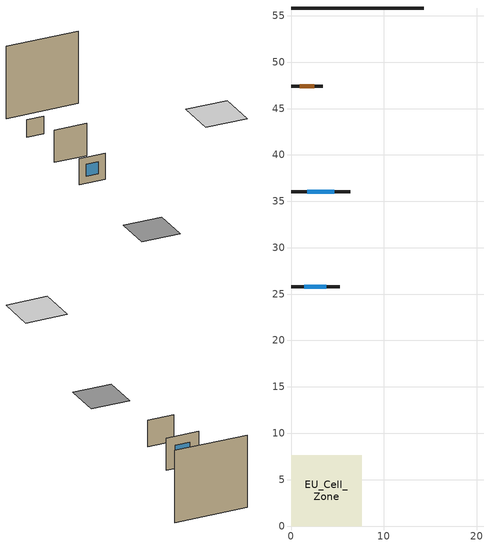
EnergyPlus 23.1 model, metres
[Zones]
EU_Cell_Zone
 floor othersidecoefficients (EU_IT.MidClim.TH.04.Gen.ReEx.001.001_floor_1_Construction): 0,0 7.61,0 7.61,7.61 0,7.61 z0
 wall outside (EU_IT.MidClim.TH.04.Gen.ReEx.001.001_wall_1_north_1_Construction): 0,25.79 5.22,25.79 z0:5.22
 wall outside (EU_IT.MidClim.TH.04.Gen.ReEx.001.001_wall_1_south_2_Construction): 6.39,36.01 0,36.01 z0:6.39
 wall outside (EU_IT.MidClim.TH.04.Gen.ReEx.001.001_wall_1_south_3_Construction): 3.43,47.4 0,47.4 z0:3.43
 wall othersidecoefficients (EU_IT.MidClim.TH.04.Gen.ReEx.001.001_thermal_bridge_Construction): 14.31,55.83 0,55.83 z0:14.31
 window (EU_IT.MidClim.TH.04.Gen.ReEx.001.001_window_north_1_Construction): 1.43,25.79 3.79,25.79 z1.43:3.79
 window (EU_IT.MidClim.TH.04.Gen.ReEx.001.001_window_south_2_Construction): 4.64,36.01 1.75,36.01 z1.75:4.64
 door (EU_IT.MidClim.TH.04.Gen.ReEx.001.001_door_south_3_Construction): 2.49,47.4 0.94,47.4 z0.94:2.49
 ceiling othersidecoefficients (EU_IT.MidClim.TH.04.Gen.ReEx.001.001_roof_1_Construction): 12.61,0 20.79,0 20.79,8.17 12.61,8.17 z20
[Building]
EU Step8 Campaign Cell: North Axis=0; Terrain=City; Solar Distribution=FullExterior
[Site:Location]
Bologna: Latitude=44.5; Longitude=11.25; Time Zone=1; Elevation=37
[SizingPeriod:WeatherFileDays]
AnnualSizingPeriod: Begin Month=1; Begin Day of Month=1; End Month=12; End Day of Month=31; Use Weather File Daylight Saving Period=No; Use Weather File Rain and Snow Indicators=No
[MATERIAL]
EU_InternalMass_Material: Roughness=MediumRough; Thickness=0.1; Conductivity=1; Density=1800; Specific Heat=900; Thermal Absorptance=0.9; Solar Absorptance=0.7; Visible Absorptance=0.7
[MATERIAL:NOMASS] Roughness=MediumRough; Thermal Absorptance=0.9; Solar Absorptance=0.7; Visible Absorptance=0.7
Name | Thermal Resistance
EU_IT.MidClim.TH.04.Gen.ReEx.001.001_floor_1_NoMass | 0.926503
EU_IT.MidClim.TH.04.Gen.ReEx.001.001_roof_1_NoMass | 0.547479
EU_IT.MidClim.TH.04.Gen.ReEx.001.001_wall_1_north_1_NoMass; EU_IT.MidClim.TH.04.Gen.ReEx.001.001_wall_1_south_2_NoMass; EU_IT.MidClim.TH.04.Gen.ReEx.001.001_wall_1_south_3_NoMass | 1.04735
EU_IT.MidClim.TH.04.Gen.ReEx.001.001_door_south_3_NoMass | 0.401484
EU_IT.MidClim.TH.04.Gen.ReEx.001.001_thermal_bridge_NoMass | 12.0445
[WINDOWMATERIAL:SIMPLEGLAZINGSYSTEM] UFactor=4.06824; Solar Heat Gain Coefficient=0.85; Visible Transmittance=0.85
EU_IT.MidClim.TH.04.Gen.ReEx.001.001_window_north_1_SimpleGlazing; EU_IT.MidClim.TH.04.Gen.ReEx.001.001_window_south_2_SimpleGlazing
[CONSTRUCTION]
EU_IT.MidClim.TH.04.Gen.ReEx.001.001_floor_1_Construction: EU_IT.MidClim.TH.04.Gen.ReEx.001.001_floor_1_NoMass
EU_IT.MidClim.TH.04.Gen.ReEx.001.001_roof_1_Construction: EU_IT.MidClim.TH.04.Gen.ReEx.001.001_roof_1_NoMass
EU_IT.MidClim.TH.04.Gen.ReEx.001.001_wall_1_north_1_Construction: EU_IT.MidClim.TH.04.Gen.ReEx.001.001_wall_1_north_1_NoMass
EU_IT.MidClim.TH.04.Gen.ReEx.001.001_window_north_1_Construction: EU_IT.MidClim.TH.04.Gen.ReEx.001.001_window_north_1_SimpleGlazing
EU_IT.MidClim.TH.04.Gen.ReEx.001.001_wall_1_south_2_Construction: EU_IT.MidClim.TH.04.Gen.ReEx.001.001_wall_1_south_2_NoMass
EU_IT.MidClim.TH.04.Gen.ReEx.001.001_window_south_2_Construction: EU_IT.MidClim.TH.04.Gen.ReEx.001.001_window_south_2_SimpleGlazing
EU_IT.MidClim.TH.04.Gen.ReEx.001.001_wall_1_south_3_Construction: EU_IT.MidClim.TH.04.Gen.ReEx.001.001_wall_1_south_3_NoMass
EU_IT.MidClim.TH.04.Gen.ReEx.001.001_door_south_3_Construction: EU_IT.MidClim.TH.04.Gen.ReEx.001.001_door_south_3_NoMass
EU_IT.MidClim.TH.04.Gen.ReEx.001.001_thermal_bridge_Construction: EU_IT.MidClim.TH.04.Gen.ReEx.001.001_thermal_bridge_NoMass
EU_InternalMass_Construction: EU_InternalMass_Material
[ZONE]
EU_Cell_Zone: Type=1; Multiplier=1; Ceiling Height=1.80162; Volume=399.6; Floor Area=110.9; Part of Total Floor Area=Yes
[INTERNALMASS]
EU_Cell_Zone_EU_InternalMass: Construction=EU_InternalMass_Construction; Zone or ZoneList=EU_Cell_Zone; Surface Area=110.9
[SURFACEPROPERTY:OTHERSIDECOEFFICIENTS] Combined ConvectiveRadiative Film Coefficient=0; Constant Temperature=0; Constant Temperature Coefficient=0; Ground Temperature Coefficient=0; Wind Speed Coefficient=0; Sinusoidal Variation of Constant Temperature Coefficient=No; Period of Sinusoidal Variation=24; Previous Other Side Temperature Coefficient=0
Name | External DryBulb Temperature Coefficient | Zone Air Temperature Coefficient
EU_IT.MidClim.TH.04.Gen.ReEx.001.001_floor_1_b0.359712 | 0.359712 | 0.640288
EU_IT.MidClim.TH.04.Gen.ReEx.001.001_roof_1_b1; EU_IT.MidClim.TH.04.Gen.ReEx.001.001_wall_1_north_1_b1; EU_IT.MidClim.TH.04.Gen.ReEx.001.001_wall_1_south_2_b1; EU_IT.MidClim.TH.04.Gen.ReEx.001.001_wall_1_south_3_b1; EU_IT.MidClim.TH.04.Gen.ReEx.001.001_thermal_bridge_b1 | 1 | 0
[OTHEREQUIPMENT]
EU_Step8_InternalGain_it__IT.MidClim.TH.04.Gen.ReEx.001.001__f100_f100: Fuel Type=Electricity; Zone or ZoneList or Space or SpaceList=EU_Cell_Zone; Schedule=EU_Step8_GainSchedule_it__IT.MidClim.TH.04.Gen.ReEx.001.001__f100_f100; Design Level Calculation Method=Watts/Area; Power per Zone Floor Area=1; Fraction Latent=0; Fraction Radiant=0; Fraction Lost=0; Carbon Dioxide Generation Rate=0; EndUse Subcategory=EU_Step8_InternalGains
[ZONEVENTILATION:DESIGNFLOWRATE]
EU_ConstantAir_EU_Cell_Zone: Zone or ZoneList or Space or SpaceList=EU_Cell_Zone; Schedule=EU_AlwaysOn; Design Flow Rate Calculation Method=AirChanges/Hour; Air Changes per Hour=0.664202; Ventilation Type=Natural; Fan Pressure Rise=0; Fan Total Efficiency=1; Constant Term Coefficient=1; Temperature Term Coefficient=0; Velocity Term Coefficient=0; Velocity Squared Term Coefficient=0; Minimum Indoor Temperature=-100; Maximum Indoor Temperature=100; Delta Temperature=-100; Minimum Outdoor Temperature=-100; Maximum Outdoor Temperature=100; Maximum Wind Speed=40
[HVACTEMPLATE:THERMOSTAT]
EU_HeatOnly_EU_Cell_Zone: Constant Heating Setpoint=20; Constant Cooling Setpoint=50
[HVACTEMPLATE:ZONE:IDEALLOADSAIRSYSTEM]
EU_Cell_Zone: Template Thermostat=EU_HeatOnly_EU_Cell_Zone; System Availability Schedule=EU_AlwaysOn; Maximum Heating Supply Air Temperature=50; Minimum Cooling Supply Air Temperature=13; Maximum Heating Supply Air Humidity Ratio=0.0156; Minimum Cooling Supply Air Humidity Ratio=0.0077; Heating Limit=NoLimit; Cooling Limit=NoLimit; Heating Availability Schedule=EU_AlwaysOn; Cooling Availability Schedule=EU_CoolingOff; Dehumidification Control Type=ConstantSensibleHeatRatio; Cooling Sensible Heat Ratio=0.7; Dehumidification Setpoint=60; Humidification Control Type=None; Humidification Setpoint=30; Outdoor Air Method=None; Outdoor Air Flow Rate per Person=0.00944; Outdoor Air Flow Rate per Zone Floor Area=0; Outdoor Air Flow Rate per Zone=0; Demand Controlled Ventilation Type=None; Outdoor Air Economizer Type=NoEconomizer; Heat Recovery Type=None; Sensible Heat Recovery Effectiveness=0.7; Latent Heat Recovery Effectiveness=0.65
[SIZING:ZONE]
EU_Cell_Zone: Zone Cooling Design Supply Air Temperature Input Method=SupplyAirTemperature; Zone Cooling Design Supply Air Temperature=13; Zone Heating Design Supply Air Temperature Input Method=SupplyAirTemperature; Zone Heating Design Supply Air Temperature=50; Zone Cooling Design Supply Air Humidity Ratio=0.008; Zone Heating Design Supply Air Humidity Ratio=0.008; Cooling Design Air Flow Method=DesignDay; Cooling Design Air Flow Rate=0; Cooling Minimum Air Flow per Zone Floor Area=0.000762; Cooling Minimum Air Flow=0; Cooling Minimum Air Flow Fraction=0.2; Heating Design Air Flow Method=DesignDay; Heating Design Air Flow Rate=0; Heating Maximum Air Flow per Zone Floor Area=0.002032; Heating Maximum Air Flow=0.141576; Heating Maximum Air Flow Fraction=0.3; Account for Dedicated Outdoor Air System=No; Dedicated Outdoor Air System Control Strategy=NeutralSupplyAir; Dedicated Outdoor Air Low Setpoint Temperature for Design=autosize; Dedicated Outdoor Air High Setpoint Temperature for Design=autosize; Zone Load Sizing Method=Sensible Load Only No Latent Load; Zone Latent Cooling Design Supply Air Humidity Ratio Input Method=HumidityRatioDifference; Zone Cooling Design Supply Air Humidity Ratio Difference=0.005; Zone Latent Heating Design Supply Air Humidity Ratio Input Method=HumidityRatioDifference; Zone Humidification Design Supply Air Humidity Ratio Difference=0.005
[SCHEDULE:CONSTANT]
Name | Hourly Value
EU_AlwaysOn | 1
EU_CoolingOff | 0
[SCHEDULE:FILE]
EU_Step8_GainSchedule_it__IT.MidClim.TH.04.Gen.ReEx.001.001__f100_f100: File=C:\Users\o_iseri\Desktop\OpenUBEM\openubem\outputs\eu_certified_rerun_2026-08-28\rep2\schedules\it__IT.MidClim.TH.04.Gen.ReEx.001.001__f100.csv; Column Number=1; Rows to Skip at Top=0; Number of Hours of Data=8760; Column Separator=Comma; Interpolate to Timestep=No; Minutes per Item=60; Adjust Schedule for Daylight Savings=Yes
